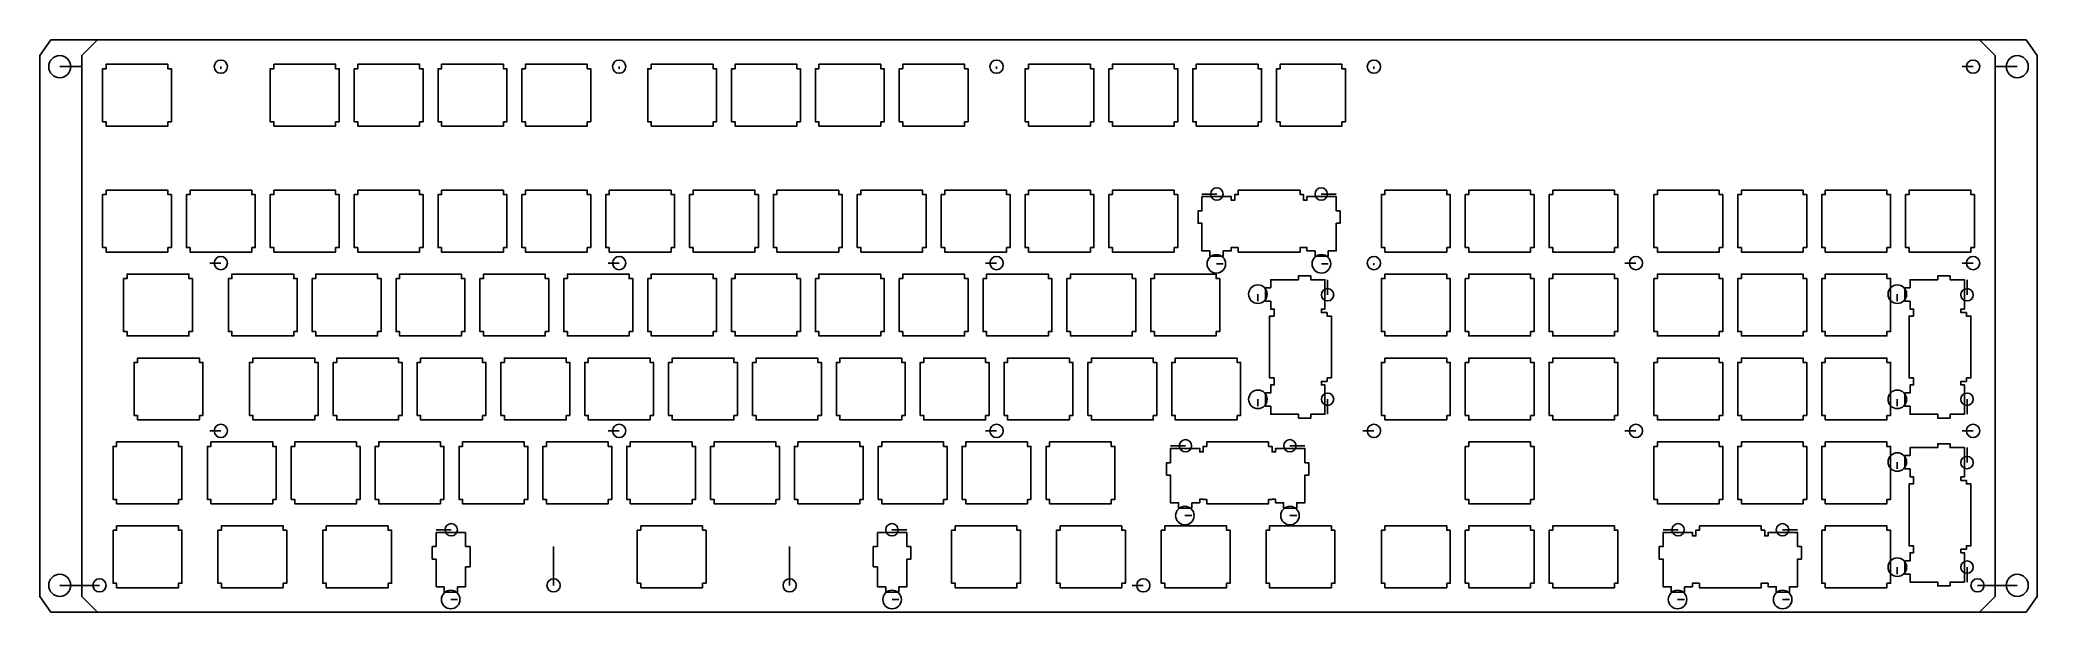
# Model space of a CAD drawing. Header units: millimetres. Extents: x -10 to 443, y 0 to 130.
import ezdxf

# ---------------------------------------------------------------- set-up
doc = ezdxf.new("R2010")
doc.units = ezdxf.units.MM
doc.header["$MEASUREMENT"] = 0
doc.layers.get('0').update_dxf_attribs({"linetype": 'CONTINUOUS'})
doc.layers.add('LAYER1', color=7, linetype='CONTINUOUS')

msp = doc.modelspace()

# ---------------------------------------------------------------- linework, layer by layer
at = {"linetype": 'Continuous'}
for p, q in [((-9.5, 125.9645), (-7, 129.5)), ((-7, 129.5), (3.5355, 129.5)), ((0, 125.9645), (3.5355, 129.5)), ((429.9687, 129.5), (3.5355, 129.5)), ((429.9687, 129.5), (433.5, 125.9603)), ((429.9687, 129.5), (440.5, 129.5)), ((440.5, 129.5), (443, 125.9603)), ((-9.5, 125.9645), (-9.5, 3.5355)), ((0, 123.4645), (-5, 123.4645)), ((0, 125.9645), (0, 3.5355)), ((0, 125.9645), (0, 123.4645)), ((31.5, 123), (31.5, 123.4603)), ((121.75, 123), (121.75, 123.4603)), ((207.25, 123), (207.25, 123.4603)), ((292.75, 123), (292.75, 123.4603)), ((428.5, 123.4603), (426, 123.4603)), ((433.5, 3.5355), (433.5, 125.9603)), ((433.5, 125.9603), (433.5, 123.4603)), ((433.5, 123.4603), (438.5, 123.4603)), ((443, 3.5355), (443, 125.9603)), ((257.175, 94.63), (253.775, 94.63)), ((280.825, 94.63), (284.225, 94.63)), ((31.5, 79), (29, 79)), ((121.75, 79), (119.25, 79)), ((207.25, 79), (204.75, 79)), ((258.6, 78.83), (257.05, 78.83)), ((282.4, 78.83), (280.85, 78.83)), ((292.75, 78.5397), (292.75, 79)), ((352.125, 79), (349.625, 79)), ((428.5, 79), (426, 79)), ((282.255, 71.825), (282.255, 75.225)), ((427.13, 71.825), (427.13, 75.225)), ((266.455, 70.4), (266.455, 71.95)), ((411.33, 70.4), (411.33, 71.95)), ((266.455, 46.6), (266.455, 48.15)), ((282.255, 48.175), (282.255, 44.775)), ((411.33, 46.6), (411.33, 48.15)), ((427.13, 48.175), (427.13, 44.775)), ((31.5, 41), (29, 41)), ((121.75, 41), (119.25, 41)), ((207.25, 41), (204.75, 41)), ((292.75, 41), (290.25, 41)), ((352.125, 41), (349.625, 41)), ((428.5, 41), (426, 41)), ((250.05, 37.63), (246.65, 37.63)), ((273.7, 37.63), (277.1, 37.63)), ((427.13, 33.825), (427.13, 37.225)), ((411.33, 32.4), (411.33, 33.95)), ((83.7, 18.63), (80.3, 18.63)), ((125.825, 14.8), (125.825, 18.5)), ((125.825, 18.5), (126.625, 18.5)), ((126.625, 18.5), (126.625, 19.5)), ((126.625, 19.5), (140.625, 19.5)), ((140.625, 19.5), (140.625, 18.5)), ((140.625, 18.5), (141.425, 18.5)), ((141.425, 18.5), (141.425, 14.8)), ((183.55, 18.63), (186.95, 18.63)), ((251.475, 21.83), (249.925, 21.83)), ((275.275, 21.83), (273.725, 21.83)), ((361.675, 18.63), (358.275, 18.63)), ((385.325, 18.63), (388.725, 18.63)), ((79.4, 12), (79.4, 14.8)), ((79.4, 14.8), (80.3, 14.8)), ((80.3, 14.8), (80.3, 18.03)), ((80.3, 18.03), (86.95, 18.03)), ((80.3, 14.8), (80.3, 18.03)), ((80.3, 18.03), (86.95, 18.03)), ((86.95, 18.03), (86.95, 14.8)), ((86.95, 14.8), (87.95, 14.8)), ((87.95, 10.2), (87.95, 14.8)), ((106.8875, 14.8), (106.8875, 6.0355)), ((125.825, 14.8), (125.825, 10.2)), ((141.425, 14.8), (141.425, 10.2)), ((160.3625, 14.8), (160.3625, 6.0355)), ((179.3, 10.2), (179.3, 14.8)), ((179.3, 14.8), (180.3, 14.8)), ((180.3, 14.8), (180.3, 18.03)), ((180.3, 18.03), (186.95, 18.03)), ((186.95, 18.03), (186.95, 14.8)), ((186.95, 14.8), (187.85, 14.8)), ((187.85, 14.8), (187.85, 12)), ((80.3, 12), (79.4, 12)), ((80.3, 5.73), (80.3, 12)), ((86.95, 10.2), (86.95, 5.73)), ((86.95, 10.2), (87.95, 10.2)), ((125.825, 6.5), (125.825, 10.2)), ((141.425, 10.2), (141.425, 6.5)), ((180.3, 10.2), (179.3, 10.2)), ((180.3, 5.73), (180.3, 10.2)), ((187.85, 12), (186.95, 12)), ((186.95, 12), (186.95, 5.73)), ((411.33, 8.6), (411.33, 10.15)), ((427.13, 10.175), (427.13, 6.775)), ((0, 6.0355), (-5, 6.0355)), ((0, 6.0355), (4, 6.0355)), ((82.125, 5.73), (80.3, 5.73)), ((82.125, 4.53), (82.125, 5.73)), ((85.125, 4.53), (82.125, 4.53)), ((86.95, 5.73), (85.125, 5.73)), ((85.125, 5.73), (85.125, 4.53)), ((126.625, 6.5), (125.825, 6.5)), ((126.625, 5.5), (126.625, 6.5)), ((140.625, 5.5), (126.625, 5.5)), ((141.425, 6.5), (140.625, 6.5)), ((140.625, 6.5), (140.625, 5.5)), ((182.125, 5.73), (180.3, 5.73)), ((182.125, 4.53), (182.125, 5.73)), ((185.125, 4.53), (182.125, 4.53)), ((186.95, 5.73), (185.125, 5.73)), ((185.125, 5.73), (185.125, 4.53)), ((240.5, 6.0355), (238, 6.0355)), ((433.5, 6.0355), (429.5, 6.0355)), ((433.5, 3.5355), (433.5, 6.0355)), ((433.5, 6.0355), (438.5, 6.0355)), ((-7, 0), (-9.5, 3.5355)), ((-7, 0), (3.5355, 0)), ((0, 3.5355), (3.5355, 0)), ((3.5355, 0), (429.9645, 0)), ((85.125, 2.83), (83.575, 2.83)), ((185.125, 2.83), (183.575, 2.83)), ((363.1, 2.83), (361.55, 2.83)), ((386.9, 2.83), (385.35, 2.83)), ((429.9645, 0), (433.5, 3.5355)), ((429.9645, 0), (440.5, 0)), ((440.5, 0), (443, 3.5355))]:
    msp.add_line(p, q, dxfattribs=at)
for centre, radius in [((-5, 123.4645), 2.5), ((31.5, 123.4603), 1.5), ((121.75, 123.4603), 1.5), ((207.25, 123.4603), 1.5), ((292.75, 123.4603), 1.5), ((428.5, 123.4603), 1.5), ((438.5, 123.4603), 2.5), ((257.175, 94.63), 1.4), ((280.825, 94.63), 1.4), ((31.5, 79), 1.5), ((121.75, 79), 1.5), ((207.25, 79), 1.5), ((257.05, 78.83), 2.1), ((280.85, 78.83), 2.1), ((292.75, 79), 1.5), ((352.125, 79), 1.5), ((428.5, 79), 1.5), ((266.455, 71.95), 2.1), ((282.255, 71.825), 1.4), ((411.33, 71.95), 2.1), ((427.13, 71.825), 1.4), ((266.455, 48.15), 2.1), ((411.33, 48.15), 2.1), ((282.255, 48.175), 1.4), ((427.13, 48.175), 1.4), ((31.5, 41), 1.5), ((121.75, 41), 1.5), ((207.25, 41), 1.5), ((292.75, 41), 1.5), ((352.125, 41), 1.5), ((428.5, 41), 1.5), ((250.05, 37.63), 1.4), ((273.7, 37.63), 1.4), ((411.33, 33.95), 2.1), ((427.13, 33.825), 1.4), ((249.925, 21.83), 2.1), ((273.725, 21.83), 2.1), ((83.7, 18.63), 1.4), ((183.55, 18.63), 1.4), ((361.675, 18.63), 1.4), ((385.325, 18.63), 1.4), ((411.33, 10.15), 2.1), ((427.13, 10.175), 1.4), ((-5, 6.0355), 2.5), ((4, 6.0355), 1.5), ((83.575, 2.83), 2.1), ((106.8875, 6.0355), 1.5), ((160.3625, 6.0355), 1.5), ((183.575, 2.83), 2.1), ((240.5, 6.0355), 1.5), ((361.55, 2.83), 2.1), ((385.35, 2.83), 2.1), ((429.5, 6.0355), 1.5), ((438.5, 6.0355), 2.5)]:
    msp.add_circle(centre, radius, dxfattribs=at)
at = {"layer": 'LAYER1'}
for points in [[(19.5, 111), (20.3, 111), (20.3, 123), (19.5, 123), (19.5, 124), (5.5, 124), (5.5, 123), (4.7, 123), (4.7, 111), (5.5, 111), (5.5, 110), (19.5, 110), (19.5, 111)], [(57.5, 111), (58.3, 111), (58.3, 123), (57.5, 123), (57.5, 124), (43.5, 124), (43.5, 123), (42.7, 123), (42.7, 111), (43.5, 111), (43.5, 110), (57.5, 110), (57.5, 111)], [(76.5, 111), (77.3, 111), (77.3, 123), (76.5, 123), (76.5, 124), (62.5, 124), (62.5, 123), (61.7, 123), (61.7, 111), (62.5, 111), (62.5, 110), (76.5, 110), (76.5, 111)], [(95.5, 111), (96.3, 111), (96.3, 123), (95.5, 123), (95.5, 124), (81.5, 124), (81.5, 123), (80.7, 123), (80.7, 111), (81.5, 111), (81.5, 110), (95.5, 110), (95.5, 111)], [(114.5, 111), (115.3, 111), (115.3, 123), (114.5, 123), (114.5, 124), (100.5, 124), (100.5, 123), (99.7, 123), (99.7, 111), (100.5, 111), (100.5, 110), (114.5, 110), (114.5, 111)], [(143, 111), (143.8, 111), (143.8, 123), (143, 123), (143, 124), (129, 124), (129, 123), (128.2, 123), (128.2, 111), (129, 111), (129, 110), (143, 110), (143, 111)], [(162, 111), (162.8, 111), (162.8, 123), (162, 123), (162, 124), (148, 124), (148, 123), (147.2, 123), (147.2, 111), (148, 111), (148, 110), (162, 110), (162, 111)], [(181, 111), (181.8, 111), (181.8, 123), (181, 123), (181, 124), (167, 124), (167, 123), (166.2, 123), (166.2, 111), (167, 111), (167, 110), (181, 110), (181, 111)], [(200, 111), (200.8, 111), (200.8, 123), (200, 123), (200, 124), (186, 124), (186, 123), (185.2, 123), (185.2, 111), (186, 111), (186, 110), (200, 110), (200, 111)], [(228.5, 111), (229.3, 111), (229.3, 123), (228.5, 123), (228.5, 124), (214.5, 124), (214.5, 123), (213.7, 123), (213.7, 111), (214.5, 111), (214.5, 110), (228.5, 110), (228.5, 111)], [(247.5, 111), (248.3, 111), (248.3, 123), (247.5, 123), (247.5, 124), (233.5, 124), (233.5, 123), (232.7, 123), (232.7, 111), (233.5, 111), (233.5, 110), (247.5, 110), (247.5, 111)], [(266.5, 111), (267.3, 111), (267.3, 123), (266.5, 123), (266.5, 124), (252.5, 124), (252.5, 123), (251.7, 123), (251.7, 111), (252.5, 111), (252.5, 110), (266.5, 110), (266.5, 111)], [(285.5, 111), (286.3, 111), (286.3, 123), (285.5, 123), (285.5, 124), (271.5, 124), (271.5, 123), (270.7, 123), (270.7, 111), (271.5, 111), (271.5, 110), (285.5, 110), (285.5, 111)], [(19.5, 82.5), (20.3, 82.5), (20.3, 94.5), (19.5, 94.5), (19.5, 95.5), (5.5, 95.5), (5.5, 94.5), (4.7, 94.5), (4.7, 82.5), (5.5, 82.5), (5.5, 81.5), (19.5, 81.5), (19.5, 82.5)], [(38.5, 82.5), (39.3, 82.5), (39.3, 94.5), (38.5, 94.5), (38.5, 95.5), (24.5, 95.5), (24.5, 94.5), (23.7, 94.5), (23.7, 82.5), (24.5, 82.5), (24.5, 81.5), (38.5, 81.5), (38.5, 82.5)], [(57.5, 82.5), (58.3, 82.5), (58.3, 94.5), (57.5, 94.5), (57.5, 95.5), (43.5, 95.5), (43.5, 94.5), (42.7, 94.5), (42.7, 82.5), (43.5, 82.5), (43.5, 81.5), (57.5, 81.5), (57.5, 82.5)], [(76.5, 82.5), (77.3, 82.5), (77.3, 94.5), (76.5, 94.5), (76.5, 95.5), (62.5, 95.5), (62.5, 94.5), (61.7, 94.5), (61.7, 82.5), (62.5, 82.5), (62.5, 81.5), (76.5, 81.5), (76.5, 82.5)], [(95.5, 82.5), (96.3, 82.5), (96.3, 94.5), (95.5, 94.5), (95.5, 95.5), (81.5, 95.5), (81.5, 94.5), (80.7, 94.5), (80.7, 82.5), (81.5, 82.5), (81.5, 81.5), (95.5, 81.5), (95.5, 82.5)], [(114.5, 82.5), (115.3, 82.5), (115.3, 94.5), (114.5, 94.5), (114.5, 95.5), (100.5, 95.5), (100.5, 94.5), (99.7, 94.5), (99.7, 82.5), (100.5, 82.5), (100.5, 81.5), (114.5, 81.5), (114.5, 82.5)], [(133.5, 82.5), (134.3, 82.5), (134.3, 94.5), (133.5, 94.5), (133.5, 95.5), (119.5, 95.5), (119.5, 94.5), (118.7, 94.5), (118.7, 82.5), (119.5, 82.5), (119.5, 81.5), (133.5, 81.5), (133.5, 82.5)], [(152.5, 82.5), (153.3, 82.5), (153.3, 94.5), (152.5, 94.5), (152.5, 95.5), (138.5, 95.5), (138.5, 94.5), (137.7, 94.5), (137.7, 82.5), (138.5, 82.5), (138.5, 81.5), (152.5, 81.5), (152.5, 82.5)], [(171.5, 82.5), (172.3, 82.5), (172.3, 94.5), (171.5, 94.5), (171.5, 95.5), (157.5, 95.5), (157.5, 94.5), (156.7, 94.5), (156.7, 82.5), (157.5, 82.5), (157.5, 81.5), (171.5, 81.5), (171.5, 82.5)], [(190.5, 82.5), (191.3, 82.5), (191.3, 94.5), (190.5, 94.5), (190.5, 95.5), (176.5, 95.5), (176.5, 94.5), (175.7, 94.5), (175.7, 82.5), (176.5, 82.5), (176.5, 81.5), (190.5, 81.5), (190.5, 82.5)], [(209.5, 82.5), (210.3, 82.5), (210.3, 94.5), (209.5, 94.5), (209.5, 95.5), (195.5, 95.5), (195.5, 94.5), (194.7, 94.5), (194.7, 82.5), (195.5, 82.5), (195.5, 81.5), (209.5, 81.5), (209.5, 82.5)], [(228.5, 82.5), (229.3, 82.5), (229.3, 94.5), (228.5, 94.5), (228.5, 95.5), (214.5, 95.5), (214.5, 94.5), (213.7, 94.5), (213.7, 82.5), (214.5, 82.5), (214.5, 81.5), (228.5, 81.5), (228.5, 82.5)], [(247.5, 82.5), (248.3, 82.5), (248.3, 94.5), (247.5, 94.5), (247.5, 95.5), (233.5, 95.5), (233.5, 94.5), (232.7, 94.5), (232.7, 82.5), (233.5, 82.5), (233.5, 81.5), (247.5, 81.5), (247.5, 82.5)], [(258.6, 81.73), (260.425, 81.73), (260.425, 82.53), (261.2, 82.53), (261.2, 82.5), (262, 82.5), (262, 81.5), (276, 81.5), (276, 82.5), (276.8, 82.5), (276.8, 82.53), (277.575, 82.53), (277.575, 81.73), (279.4, 81.73), (279.4, 80.53), (282.4, 80.53), (282.4, 81.73), (284.225, 81.73), (284.225, 88), (285.1, 88), (285.1, 90.8), (284.225, 90.8), (284.225, 94.03), (277.575, 94.03), (277.575, 93.23), (276.8, 93.23), (276.8, 94.5), (276, 94.5), (276, 95.5), (262, 95.5), (262, 94.5), (261.2, 94.5), (261.2, 93.23), (260.425, 93.23), (260.425, 94.03), (253.775, 94.03), (253.775, 90.8), (252.9, 90.8), (252.9, 88), (253.775, 88), (253.775, 81.73), (255.6, 81.73), (255.6, 80.53), (258.6, 80.53), (258.6, 81.73)], [(309.25, 82.5), (310.05, 82.5), (310.05, 94.5), (309.25, 94.5), (309.25, 95.5), (295.25, 95.5), (295.25, 94.5), (294.45, 94.5), (294.45, 82.5), (295.25, 82.5), (295.25, 81.5), (309.25, 81.5), (309.25, 82.5)], [(328.25, 82.5), (329.05, 82.5), (329.05, 94.5), (328.25, 94.5), (328.25, 95.5), (314.25, 95.5), (314.25, 94.5), (313.45, 94.5), (313.45, 82.5), (314.25, 82.5), (314.25, 81.5), (328.25, 81.5), (328.25, 82.5)], [(347.25, 82.5), (348.05, 82.5), (348.05, 94.5), (347.25, 94.5), (347.25, 95.5), (333.25, 95.5), (333.25, 94.5), (332.45, 94.5), (332.45, 82.5), (333.25, 82.5), (333.25, 81.5), (347.25, 81.5), (347.25, 82.5)], [(371, 82.5), (371.8, 82.5), (371.8, 94.5), (371, 94.5), (371, 95.5), (357, 95.5), (357, 94.5), (356.2, 94.5), (356.2, 82.5), (357, 82.5), (357, 81.5), (371, 81.5), (371, 82.5)], [(390, 82.5), (390.8, 82.5), (390.8, 94.5), (390, 94.5), (390, 95.5), (376, 95.5), (376, 94.5), (375.2, 94.5), (375.2, 82.5), (376, 82.5), (376, 81.5), (390, 81.5), (390, 82.5)], [(409, 82.5), (409.8, 82.5), (409.8, 94.5), (409, 94.5), (409, 95.5), (395, 95.5), (395, 94.5), (394.2, 94.5), (394.2, 82.5), (395, 82.5), (395, 81.5), (409, 81.5), (409, 82.5)], [(428, 82.5), (428.8, 82.5), (428.8, 94.5), (428, 94.5), (428, 95.5), (414, 95.5), (414, 94.5), (413.2, 94.5), (413.2, 82.5), (414, 82.5), (414, 81.5), (428, 81.5), (428, 82.5)], [(24.25, 63.5), (25.05, 63.5), (25.05, 75.5), (24.25, 75.5), (24.25, 76.5), (10.25, 76.5), (10.25, 75.5), (9.45, 75.5), (9.45, 63.5), (10.25, 63.5), (10.25, 62.5), (24.25, 62.5), (24.25, 63.5)], [(48, 63.5), (48.8, 63.5), (48.8, 75.5), (48, 75.5), (48, 76.5), (34, 76.5), (34, 75.5), (33.2, 75.5), (33.2, 63.5), (34, 63.5), (34, 62.5), (48, 62.5), (48, 63.5)], [(67, 63.5), (67.8, 63.5), (67.8, 75.5), (67, 75.5), (67, 76.5), (53, 76.5), (53, 75.5), (52.2, 75.5), (52.2, 63.5), (53, 63.5), (53, 62.5), (67, 62.5), (67, 63.5)], [(86, 63.5), (86.8, 63.5), (86.8, 75.5), (86, 75.5), (86, 76.5), (72, 76.5), (72, 75.5), (71.2, 75.5), (71.2, 63.5), (72, 63.5), (72, 62.5), (86, 62.5), (86, 63.5)], [(105, 63.5), (105.8, 63.5), (105.8, 75.5), (105, 75.5), (105, 76.5), (91, 76.5), (91, 75.5), (90.2, 75.5), (90.2, 63.5), (91, 63.5), (91, 62.5), (105, 62.5), (105, 63.5)], [(124, 63.5), (124.8, 63.5), (124.8, 75.5), (124, 75.5), (124, 76.5), (110, 76.5), (110, 75.5), (109.2, 75.5), (109.2, 63.5), (110, 63.5), (110, 62.5), (124, 62.5), (124, 63.5)], [(143, 63.5), (143.8, 63.5), (143.8, 75.5), (143, 75.5), (143, 76.5), (129, 76.5), (129, 75.5), (128.2, 75.5), (128.2, 63.5), (129, 63.5), (129, 62.5), (143, 62.5), (143, 63.5)], [(162, 63.5), (162.8, 63.5), (162.8, 75.5), (162, 75.5), (162, 76.5), (148, 76.5), (148, 75.5), (147.2, 75.5), (147.2, 63.5), (148, 63.5), (148, 62.5), (162, 62.5), (162, 63.5)], [(181, 63.5), (181.8, 63.5), (181.8, 75.5), (181, 75.5), (181, 76.5), (167, 76.5), (167, 75.5), (166.2, 75.5), (166.2, 63.5), (167, 63.5), (167, 62.5), (181, 62.5), (181, 63.5)], [(200, 63.5), (200.8, 63.5), (200.8, 75.5), (200, 75.5), (200, 76.5), (186, 76.5), (186, 75.5), (185.2, 75.5), (185.2, 63.5), (186, 63.5), (186, 62.5), (200, 62.5), (200, 63.5)], [(219, 63.5), (219.8, 63.5), (219.8, 75.5), (219, 75.5), (219, 76.5), (205, 76.5), (205, 75.5), (204.2, 75.5), (204.2, 63.5), (205, 63.5), (205, 62.5), (219, 62.5), (219, 63.5)], [(238, 63.5), (238.8, 63.5), (238.8, 75.5), (238, 75.5), (238, 76.5), (224, 76.5), (224, 75.5), (223.2, 75.5), (223.2, 63.5), (224, 63.5), (224, 62.5), (238, 62.5), (238, 63.5)], [(257, 63.5), (257.8, 63.5), (257.8, 75.5), (257, 75.5), (257, 76.5), (243, 76.5), (243, 75.5), (242.2, 75.5), (242.2, 63.5), (243, 63.5), (243, 62.5), (257, 62.5), (257, 63.5)], [(269.355, 70.4), (269.355, 68.575), (270.155, 68.575), (270.155, 67.8), (270.125, 67.8), (270.125, 67), (269.125, 67), (269.125, 53), (270.125, 53), (270.125, 52.2), (270.155, 52.2), (270.155, 51.425), (269.355, 51.425), (269.355, 49.6), (268.155, 49.6), (268.155, 46.6), (269.355, 46.6), (269.355, 44.775), (275.625, 44.775), (275.625, 43.9), (278.425, 43.9), (278.425, 44.775), (281.655, 44.775), (281.655, 51.425), (280.855, 51.425), (280.855, 52.2), (282.125, 52.2), (282.125, 53), (283.125, 53), (283.125, 67), (282.125, 67), (282.125, 67.8), (280.855, 67.8), (280.855, 68.575), (281.655, 68.575), (281.655, 75.225), (278.425, 75.225), (278.425, 76.1), (275.625, 76.1), (275.625, 75.225), (269.355, 75.225), (269.355, 73.4), (268.155, 73.4), (268.155, 70.4), (269.355, 70.4)], [(309.25, 63.5), (310.05, 63.5), (310.05, 75.5), (309.25, 75.5), (309.25, 76.5), (295.25, 76.5), (295.25, 75.5), (294.45, 75.5), (294.45, 63.5), (295.25, 63.5), (295.25, 62.5), (309.25, 62.5), (309.25, 63.5)], [(328.25, 63.5), (329.05, 63.5), (329.05, 75.5), (328.25, 75.5), (328.25, 76.5), (314.25, 76.5), (314.25, 75.5), (313.45, 75.5), (313.45, 63.5), (314.25, 63.5), (314.25, 62.5), (328.25, 62.5), (328.25, 63.5)], [(347.25, 63.5), (348.05, 63.5), (348.05, 75.5), (347.25, 75.5), (347.25, 76.5), (333.25, 76.5), (333.25, 75.5), (332.45, 75.5), (332.45, 63.5), (333.25, 63.5), (333.25, 62.5), (347.25, 62.5), (347.25, 63.5)], [(371, 63.5), (371.8, 63.5), (371.8, 75.5), (371, 75.5), (371, 76.5), (357, 76.5), (357, 75.5), (356.2, 75.5), (356.2, 63.5), (357, 63.5), (357, 62.5), (371, 62.5), (371, 63.5)], [(390, 63.5), (390.8, 63.5), (390.8, 75.5), (390, 75.5), (390, 76.5), (376, 76.5), (376, 75.5), (375.2, 75.5), (375.2, 63.5), (376, 63.5), (376, 62.5), (390, 62.5), (390, 63.5)], [(409, 63.5), (409.8, 63.5), (409.8, 75.5), (409, 75.5), (409, 76.5), (395, 76.5), (395, 75.5), (394.2, 75.5), (394.2, 63.5), (395, 63.5), (395, 62.5), (409, 62.5), (409, 63.5)], [(414.23, 70.4), (414.23, 68.575), (415.03, 68.575), (415.03, 67.8), (415, 67.8), (415, 67), (414, 67), (414, 53), (415, 53), (415, 52.2), (415.03, 52.2), (415.03, 51.425), (414.23, 51.425), (414.23, 49.6), (413.03, 49.6), (413.03, 46.6), (414.23, 46.6), (414.23, 44.775), (420.5, 44.775), (420.5, 43.9), (423.3, 43.9), (423.3, 44.775), (426.53, 44.775), (426.53, 51.425), (425.73, 51.425), (425.73, 52.2), (427, 52.2), (427, 53), (428, 53), (428, 67), (427, 67), (427, 67.8), (425.73, 67.8), (425.73, 68.575), (426.53, 68.575), (426.53, 75.225), (423.3, 75.225), (423.3, 76.1), (420.5, 76.1), (420.5, 75.225), (414.23, 75.225), (414.23, 73.4), (413.03, 73.4), (413.03, 70.4), (414.23, 70.4)], [(26.625, 44.5), (27.425, 44.5), (27.425, 56.5), (26.625, 56.5), (26.625, 57.5), (12.625, 57.5), (12.625, 56.5), (11.825, 56.5), (11.825, 44.5), (12.625, 44.5), (12.625, 43.5), (26.625, 43.5), (26.625, 44.5)], [(52.75, 44.5), (53.55, 44.5), (53.55, 56.5), (52.75, 56.5), (52.75, 57.5), (38.75, 57.5), (38.75, 56.5), (37.95, 56.5), (37.95, 44.5), (38.75, 44.5), (38.75, 43.5), (52.75, 43.5), (52.75, 44.5)], [(71.75, 44.5), (72.55, 44.5), (72.55, 56.5), (71.75, 56.5), (71.75, 57.5), (57.75, 57.5), (57.75, 56.5), (56.95, 56.5), (56.95, 44.5), (57.75, 44.5), (57.75, 43.5), (71.75, 43.5), (71.75, 44.5)], [(90.75, 44.5), (91.55, 44.5), (91.55, 56.5), (90.75, 56.5), (90.75, 57.5), (76.75, 57.5), (76.75, 56.5), (75.95, 56.5), (75.95, 44.5), (76.75, 44.5), (76.75, 43.5), (90.75, 43.5), (90.75, 44.5)], [(109.75, 44.5), (110.55, 44.5), (110.55, 56.5), (109.75, 56.5), (109.75, 57.5), (95.75, 57.5), (95.75, 56.5), (94.95, 56.5), (94.95, 44.5), (95.75, 44.5), (95.75, 43.5), (109.75, 43.5), (109.75, 44.5)], [(128.75, 44.5), (129.55, 44.5), (129.55, 56.5), (128.75, 56.5), (128.75, 57.5), (114.75, 57.5), (114.75, 56.5), (113.95, 56.5), (113.95, 44.5), (114.75, 44.5), (114.75, 43.5), (128.75, 43.5), (128.75, 44.5)], [(147.75, 44.5), (148.55, 44.5), (148.55, 56.5), (147.75, 56.5), (147.75, 57.5), (133.75, 57.5), (133.75, 56.5), (132.95, 56.5), (132.95, 44.5), (133.75, 44.5), (133.75, 43.5), (147.75, 43.5), (147.75, 44.5)], [(166.75, 44.5), (167.55, 44.5), (167.55, 56.5), (166.75, 56.5), (166.75, 57.5), (152.75, 57.5), (152.75, 56.5), (151.95, 56.5), (151.95, 44.5), (152.75, 44.5), (152.75, 43.5), (166.75, 43.5), (166.75, 44.5)], [(185.75, 44.5), (186.55, 44.5), (186.55, 56.5), (185.75, 56.5), (185.75, 57.5), (171.75, 57.5), (171.75, 56.5), (170.95, 56.5), (170.95, 44.5), (171.75, 44.5), (171.75, 43.5), (185.75, 43.5), (185.75, 44.5)], [(204.75, 44.5), (205.55, 44.5), (205.55, 56.5), (204.75, 56.5), (204.75, 57.5), (190.75, 57.5), (190.75, 56.5), (189.95, 56.5), (189.95, 44.5), (190.75, 44.5), (190.75, 43.5), (204.75, 43.5), (204.75, 44.5)], [(223.75, 44.5), (224.55, 44.5), (224.55, 56.5), (223.75, 56.5), (223.75, 57.5), (209.75, 57.5), (209.75, 56.5), (208.95, 56.5), (208.95, 44.5), (209.75, 44.5), (209.75, 43.5), (223.75, 43.5), (223.75, 44.5)], [(242.75, 44.5), (243.55, 44.5), (243.55, 56.5), (242.75, 56.5), (242.75, 57.5), (228.75, 57.5), (228.75, 56.5), (227.95, 56.5), (227.95, 44.5), (228.75, 44.5), (228.75, 43.5), (242.75, 43.5), (242.75, 44.5)], [(261.75, 44.5), (262.55, 44.5), (262.55, 56.5), (261.75, 56.5), (261.75, 57.5), (247.75, 57.5), (247.75, 56.5), (246.95, 56.5), (246.95, 44.5), (247.75, 44.5), (247.75, 43.5), (261.75, 43.5), (261.75, 44.5)], [(309.25, 44.5), (310.05, 44.5), (310.05, 56.5), (309.25, 56.5), (309.25, 57.5), (295.25, 57.5), (295.25, 56.5), (294.45, 56.5), (294.45, 44.5), (295.25, 44.5), (295.25, 43.5), (309.25, 43.5), (309.25, 44.5)], [(328.25, 44.5), (329.05, 44.5), (329.05, 56.5), (328.25, 56.5), (328.25, 57.5), (314.25, 57.5), (314.25, 56.5), (313.45, 56.5), (313.45, 44.5), (314.25, 44.5), (314.25, 43.5), (328.25, 43.5), (328.25, 44.5)], [(347.25, 44.5), (348.05, 44.5), (348.05, 56.5), (347.25, 56.5), (347.25, 57.5), (333.25, 57.5), (333.25, 56.5), (332.45, 56.5), (332.45, 44.5), (333.25, 44.5), (333.25, 43.5), (347.25, 43.5), (347.25, 44.5)], [(371, 44.5), (371.8, 44.5), (371.8, 56.5), (371, 56.5), (371, 57.5), (357, 57.5), (357, 56.5), (356.2, 56.5), (356.2, 44.5), (357, 44.5), (357, 43.5), (371, 43.5), (371, 44.5)], [(390, 44.5), (390.8, 44.5), (390.8, 56.5), (390, 56.5), (390, 57.5), (376, 57.5), (376, 56.5), (375.2, 56.5), (375.2, 44.5), (376, 44.5), (376, 43.5), (390, 43.5), (390, 44.5)], [(409, 44.5), (409.8, 44.5), (409.8, 56.5), (409, 56.5), (409, 57.5), (395, 57.5), (395, 56.5), (394.2, 56.5), (394.2, 44.5), (395, 44.5), (395, 43.5), (409, 43.5), (409, 44.5)], [(21.875, 25.5), (22.675, 25.5), (22.675, 37.5), (21.875, 37.5), (21.875, 38.5), (7.875, 38.5), (7.875, 37.5), (7.075, 37.5), (7.075, 25.5), (7.875, 25.5), (7.875, 24.5), (21.875, 24.5), (21.875, 25.5)], [(43.25, 25.5), (44.05, 25.5), (44.05, 37.5), (43.25, 37.5), (43.25, 38.5), (29.25, 38.5), (29.25, 37.5), (28.45, 37.5), (28.45, 25.5), (29.25, 25.5), (29.25, 24.5), (43.25, 24.5), (43.25, 25.5)], [(62.25, 25.5), (63.05, 25.5), (63.05, 37.5), (62.25, 37.5), (62.25, 38.5), (48.25, 38.5), (48.25, 37.5), (47.45, 37.5), (47.45, 25.5), (48.25, 25.5), (48.25, 24.5), (62.25, 24.5), (62.25, 25.5)], [(81.25, 25.5), (82.05, 25.5), (82.05, 37.5), (81.25, 37.5), (81.25, 38.5), (67.25, 38.5), (67.25, 37.5), (66.45, 37.5), (66.45, 25.5), (67.25, 25.5), (67.25, 24.5), (81.25, 24.5), (81.25, 25.5)], [(100.25, 25.5), (101.05, 25.5), (101.05, 37.5), (100.25, 37.5), (100.25, 38.5), (86.25, 38.5), (86.25, 37.5), (85.45, 37.5), (85.45, 25.5), (86.25, 25.5), (86.25, 24.5), (100.25, 24.5), (100.25, 25.5)], [(119.25, 25.5), (120.05, 25.5), (120.05, 37.5), (119.25, 37.5), (119.25, 38.5), (105.25, 38.5), (105.25, 37.5), (104.45, 37.5), (104.45, 25.5), (105.25, 25.5), (105.25, 24.5), (119.25, 24.5), (119.25, 25.5)], [(138.25, 25.5), (139.05, 25.5), (139.05, 37.5), (138.25, 37.5), (138.25, 38.5), (124.25, 38.5), (124.25, 37.5), (123.45, 37.5), (123.45, 25.5), (124.25, 25.5), (124.25, 24.5), (138.25, 24.5), (138.25, 25.5)], [(157.25, 25.5), (158.05, 25.5), (158.05, 37.5), (157.25, 37.5), (157.25, 38.5), (143.25, 38.5), (143.25, 37.5), (142.45, 37.5), (142.45, 25.5), (143.25, 25.5), (143.25, 24.5), (157.25, 24.5), (157.25, 25.5)], [(176.25, 25.5), (177.05, 25.5), (177.05, 37.5), (176.25, 37.5), (176.25, 38.5), (162.25, 38.5), (162.25, 37.5), (161.45, 37.5), (161.45, 25.5), (162.25, 25.5), (162.25, 24.5), (176.25, 24.5), (176.25, 25.5)], [(195.25, 25.5), (196.05, 25.5), (196.05, 37.5), (195.25, 37.5), (195.25, 38.5), (181.25, 38.5), (181.25, 37.5), (180.45, 37.5), (180.45, 25.5), (181.25, 25.5), (181.25, 24.5), (195.25, 24.5), (195.25, 25.5)], [(214.25, 25.5), (215.05, 25.5), (215.05, 37.5), (214.25, 37.5), (214.25, 38.5), (200.25, 38.5), (200.25, 37.5), (199.45, 37.5), (199.45, 25.5), (200.25, 25.5), (200.25, 24.5), (214.25, 24.5), (214.25, 25.5)], [(233.25, 25.5), (234.05, 25.5), (234.05, 37.5), (233.25, 37.5), (233.25, 38.5), (219.25, 38.5), (219.25, 37.5), (218.45, 37.5), (218.45, 25.5), (219.25, 25.5), (219.25, 24.5), (233.25, 24.5), (233.25, 25.5)], [(251.475, 24.73), (253.3, 24.73), (253.3, 25.53), (254.075, 25.53), (254.075, 25.5), (254.875, 25.5), (254.875, 24.5), (268.875, 24.5), (268.875, 25.5), (269.675, 25.5), (269.675, 25.53), (270.45, 25.53), (270.45, 24.73), (272.275, 24.73), (272.275, 23.53), (275.275, 23.53), (275.275, 24.73), (277.1, 24.73), (277.1, 31), (277.975, 31), (277.975, 33.8), (277.1, 33.8), (277.1, 37.03), (270.45, 37.03), (270.45, 36.23), (269.675, 36.23), (269.675, 37.5), (268.875, 37.5), (268.875, 38.5), (254.875, 38.5), (254.875, 37.5), (254.075, 37.5), (254.075, 36.23), (253.3, 36.23), (253.3, 37.03), (246.65, 37.03), (246.65, 33.8), (245.775, 33.8), (245.775, 31), (246.65, 31), (246.65, 24.73), (248.475, 24.73), (248.475, 23.53), (251.475, 23.53), (251.475, 24.73)], [(328.25, 25.5), (329.05, 25.5), (329.05, 37.5), (328.25, 37.5), (328.25, 38.5), (314.25, 38.5), (314.25, 37.5), (313.45, 37.5), (313.45, 25.5), (314.25, 25.5), (314.25, 24.5), (328.25, 24.5), (328.25, 25.5)], [(371, 25.5), (371.8, 25.5), (371.8, 37.5), (371, 37.5), (371, 38.5), (357, 38.5), (357, 37.5), (356.2, 37.5), (356.2, 25.5), (357, 25.5), (357, 24.5), (371, 24.5), (371, 25.5)], [(390, 25.5), (390.8, 25.5), (390.8, 37.5), (390, 37.5), (390, 38.5), (376, 38.5), (376, 37.5), (375.2, 37.5), (375.2, 25.5), (376, 25.5), (376, 24.5), (390, 24.5), (390, 25.5)], [(409, 25.5), (409.8, 25.5), (409.8, 37.5), (409, 37.5), (409, 38.5), (395, 38.5), (395, 37.5), (394.2, 37.5), (394.2, 25.5), (395, 25.5), (395, 24.5), (409, 24.5), (409, 25.5)], [(414.23, 32.4), (414.23, 30.575), (415.03, 30.575), (415.03, 29.8), (415, 29.8), (415, 29), (414, 29), (414, 15), (415, 15), (415, 14.2), (415.03, 14.2), (415.03, 13.425), (414.23, 13.425), (414.23, 11.6), (413.03, 11.6), (413.03, 8.6), (414.23, 8.6), (414.23, 6.775), (420.5, 6.775), (420.5, 5.9), (423.3, 5.9), (423.3, 6.775), (426.53, 6.775), (426.53, 13.425), (425.73, 13.425), (425.73, 14.2), (427, 14.2), (427, 15), (428, 15), (428, 29), (427, 29), (427, 29.8), (425.73, 29.8), (425.73, 30.575), (426.53, 30.575), (426.53, 37.225), (423.3, 37.225), (423.3, 38.1), (420.5, 38.1), (420.5, 37.225), (414.23, 37.225), (414.23, 35.4), (413.03, 35.4), (413.03, 32.4), (414.23, 32.4)], [(21.875, 6.5), (22.675, 6.5), (22.675, 18.5), (21.875, 18.5), (21.875, 19.5), (7.875, 19.5), (7.875, 18.5), (7.075, 18.5), (7.075, 6.5), (7.875, 6.5), (7.875, 5.5), (21.875, 5.5), (21.875, 6.5)], [(45.625, 6.5), (46.425, 6.5), (46.425, 18.5), (45.625, 18.5), (45.625, 19.5), (31.625, 19.5), (31.625, 18.5), (30.825, 18.5), (30.825, 6.5), (31.625, 6.5), (31.625, 5.5), (45.625, 5.5), (45.625, 6.5)], [(69.375, 6.5), (70.175, 6.5), (70.175, 18.5), (69.375, 18.5), (69.375, 19.5), (55.375, 19.5), (55.375, 18.5), (54.575, 18.5), (54.575, 6.5), (55.375, 6.5), (55.375, 5.5), (69.375, 5.5), (69.375, 6.5)], [(211.875, 6.5), (212.675, 6.5), (212.675, 18.5), (211.875, 18.5), (211.875, 19.5), (197.875, 19.5), (197.875, 18.5), (197.075, 18.5), (197.075, 6.5), (197.875, 6.5), (197.875, 5.5), (211.875, 5.5), (211.875, 6.5)], [(235.625, 6.5), (236.425, 6.5), (236.425, 18.5), (235.625, 18.5), (235.625, 19.5), (221.625, 19.5), (221.625, 18.5), (220.825, 18.5), (220.825, 6.5), (221.625, 6.5), (221.625, 5.5), (235.625, 5.5), (235.625, 6.5)], [(259.375, 6.5), (260.175, 6.5), (260.175, 18.5), (259.375, 18.5), (259.375, 19.5), (245.375, 19.5), (245.375, 18.5), (244.575, 18.5), (244.575, 6.5), (245.375, 6.5), (245.375, 5.5), (259.375, 5.5), (259.375, 6.5)], [(283.125, 6.5), (283.925, 6.5), (283.925, 18.5), (283.125, 18.5), (283.125, 19.5), (269.125, 19.5), (269.125, 18.5), (268.325, 18.5), (268.325, 6.5), (269.125, 6.5), (269.125, 5.5), (283.125, 5.5), (283.125, 6.5)], [(309.25, 6.5), (310.05, 6.5), (310.05, 18.5), (309.25, 18.5), (309.25, 19.5), (295.25, 19.5), (295.25, 18.5), (294.45, 18.5), (294.45, 6.5), (295.25, 6.5), (295.25, 5.5), (309.25, 5.5), (309.25, 6.5)], [(328.25, 6.5), (329.05, 6.5), (329.05, 18.5), (328.25, 18.5), (328.25, 19.5), (314.25, 19.5), (314.25, 18.5), (313.45, 18.5), (313.45, 6.5), (314.25, 6.5), (314.25, 5.5), (328.25, 5.5), (328.25, 6.5)], [(347.25, 6.5), (348.05, 6.5), (348.05, 18.5), (347.25, 18.5), (347.25, 19.5), (333.25, 19.5), (333.25, 18.5), (332.45, 18.5), (332.45, 6.5), (333.25, 6.5), (333.25, 5.5), (347.25, 5.5), (347.25, 6.5)], [(363.1, 5.73), (364.925, 5.73), (364.925, 6.53), (365.7, 6.53), (365.7, 6.5), (366.5, 6.5), (366.5, 5.5), (380.5, 5.5), (380.5, 6.5), (381.3, 6.5), (381.3, 6.53), (382.075, 6.53), (382.075, 5.73), (383.9, 5.73), (383.9, 4.53), (386.9, 4.53), (386.9, 5.73), (388.725, 5.73), (388.725, 12), (389.6, 12), (389.6, 14.8), (388.725, 14.8), (388.725, 18.03), (382.075, 18.03), (382.075, 17.23), (381.3, 17.23), (381.3, 18.5), (380.5, 18.5), (380.5, 19.5), (366.5, 19.5), (366.5, 18.5), (365.7, 18.5), (365.7, 17.23), (364.925, 17.23), (364.925, 18.03), (358.275, 18.03), (358.275, 14.8), (357.4, 14.8), (357.4, 12), (358.275, 12), (358.275, 5.73), (360.1, 5.73), (360.1, 4.53), (363.1, 4.53), (363.1, 5.73)], [(409, 6.5), (409.8, 6.5), (409.8, 18.5), (409, 18.5), (409, 19.5), (395, 19.5), (395, 18.5), (394.2, 18.5), (394.2, 6.5), (395, 6.5), (395, 5.5), (409, 5.5), (409, 6.5)]]:
    msp.add_lwpolyline(points, close=True, dxfattribs=at)

doc.saveas('drawing.dxf')
